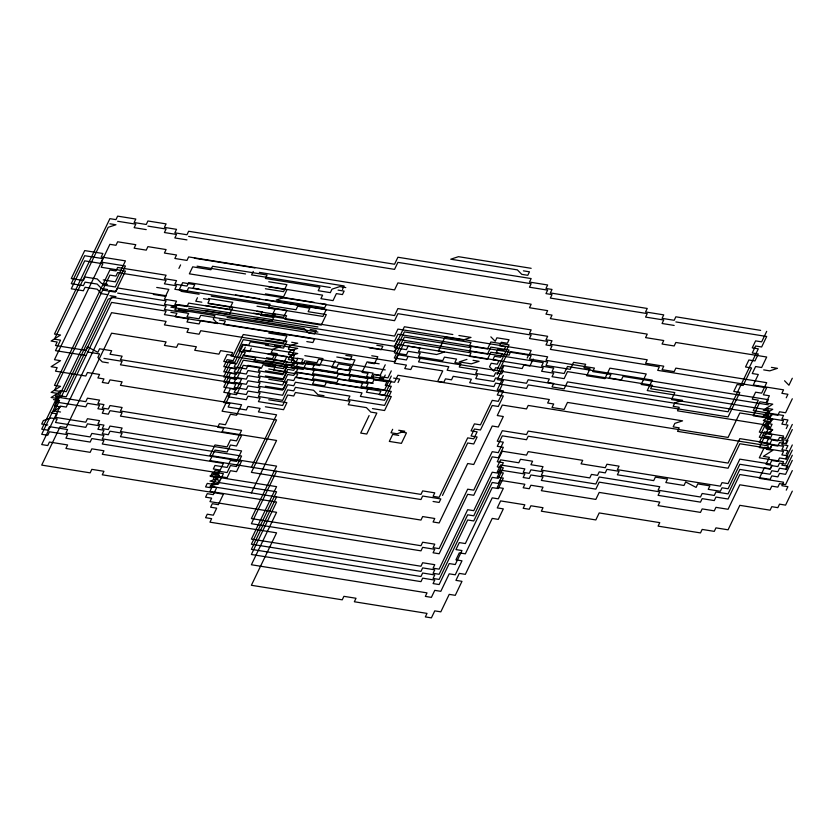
<?xml version="1.0" encoding="UTF-8"?>
<svg xmlns="http://www.w3.org/2000/svg" width="834" height="834" viewBox="0 0 834 834"><rect width="100%" height="100%" fill="white"/><g stroke="black" fill="none" stroke-linecap="round" stroke-linejoin="round"><path stroke-width="1.25" d="M61.195 397.036L108.222 299.135L115.957 296.602L109.9 295.632M178.914 268.402L180.592 264.899M197.439 297.728L195.761 301.22L201.818 302.189M253.275 271.404L251.597 274.907L330.327 287.511M245.279 347.173L243.601 350.666L249.658 351.635L251.336 348.143M251.388 467.248L276.575 414.8L258.415 411.892L260.093 408.389L247.979 406.45L246.301 409.953L228.13 407.044L229.809 403.541L223.752 402.572L230.465 388.592L236.522 389.561L241.568 379.063L120.43 359.673L122.118 356.181L110.005 354.242L111.683 350.739L99.569 348.8L97.891 352.302L87.455 346.861L85.777 350.353L55.492 345.505L57.171 342.013L51.114 341.043L60.528 335.018L54.471 334.048L109.9 218.664L115.957 219.634L117.636 216.131L135.806 219.04L134.128 222.542L146.242 224.482L147.92 220.979L166.091 223.887L164.413 227.39L176.527 229.329L174.848 232.822L186.962 234.761L188.64 231.268L394.555 264.232L397.912 257.247L531.164 278.577L529.475 282.069L547.646 284.978L545.968 288.481L552.025 289.45L550.346 292.942L647.247 308.465L645.568 311.958L663.739 314.866L662.06 318.359L674.174 320.298L675.853 316.805L760.639 330.379M342.44 289.45L344.119 285.947L259.332 272.374M251.388 492.904L276.575 440.456L222.073 431.731L223.752 428.238L217.695 427.269L219.373 423.766L225.43 424.735L230.465 414.248L236.522 415.217L241.568 404.73L120.43 385.329L122.118 381.836L110.005 379.897L108.326 383.39L102.269 382.42L103.948 378.928L97.891 377.958L99.569 374.456L87.455 372.517L85.777 376.019L55.492 371.172L57.171 367.669L51.114 366.699L60.528 360.674L54.471 359.704L109.9 244.32L115.957 245.29L117.636 241.787L135.806 244.696L134.128 248.198L146.242 250.137L147.92 246.635L166.091 249.554L164.413 253.046L176.527 254.985L174.848 258.477L186.962 260.416L188.64 256.924L394.555 289.898L397.912 282.903L531.164 304.233L529.475 307.736L547.646 310.644L545.968 314.137L552.025 315.106L550.346 318.609L647.247 334.121L645.568 337.614L663.739 340.522L662.06 344.025L674.174 345.964L675.853 342.461L766.696 357.015L761.661 367.502L755.604 366.533L752.247 373.528L758.304 374.497L753.269 384.985L783.543 389.832L781.865 393.325L787.921 394.294L786.243 397.797M276.575 471.252L251.388 523.7L420.972 550.847L422.65 547.354L434.764 549.293L433.075 552.786L439.132 553.755L467.686 494.312L473.743 495.281L492.227 456.823L498.284 457.793L503.319 447.305L497.262 446.336L502.297 435.838L526.525 439.716L528.203 436.224L728.072 468.228L739.831 443.751L770.105 448.598L771.794 445.095L777.841 446.065L779.529 442.573L785.586 443.542L792.3 429.552M335.112 360.517L331.755 367.513L349.915 370.421L354.961 359.934L336.79 357.025M276.575 496.908L251.388 549.356L420.972 576.513L422.65 573.01L434.764 574.949L433.075 578.452L439.132 579.421L467.686 519.978L473.743 520.948L492.227 482.479L498.284 483.449L503.319 472.961L497.262 471.992L500.619 464.997L524.847 468.875L523.168 472.378L529.225 473.347L530.904 469.844L543.017 471.783L541.339 475.286L595.841 484.012L599.208 477.017L659.767 486.712L658.089 490.215L700.487 497.001L702.165 493.499L714.279 495.438L715.958 491.945L728.072 493.884L739.831 469.406L770.105 474.254L771.794 470.762L777.841 471.731L779.529 468.228L785.586 469.198L792.3 455.218M385.245 364.781L380.2 375.269L374.143 374.299L372.464 377.802L366.407 376.832L368.086 373.33L362.029 372.36L367.075 361.873L379.189 363.812M385.245 375.05L383.557 378.542L371.443 376.603L373.132 373.111L348.904 369.233L350.582 365.73L338.468 363.791L336.79 367.294L306.505 362.436L303.149 369.431L291.035 367.492L294.392 360.497L288.335 359.527L290.013 356.035L297.748 353.512L243.247 344.776L234.844 362.269L228.787 361.289L223.752 371.787L235.866 373.726L234.187 377.218L246.301 379.157L247.979 375.665L260.093 377.604L258.415 381.096L282.632 384.974L287.678 374.487L293.735 375.456L295.413 371.964L368.086 383.598L366.407 387.091L384.578 389.999L391.292 376.019M369.108 415.582L360.705 433.065L366.762 434.034L376.843 413.059L370.786 412.09L366.407 407.618L348.237 404.709L349.915 401.217L295.413 392.491L293.735 395.983L287.678 395.014L282.632 405.501L258.415 401.623L260.093 398.131L247.979 396.192L246.301 399.684L228.13 396.776L229.809 393.283L223.752 392.314L230.465 378.323L236.522 379.293L243.247 365.302L261.417 368.221L263.096 364.719L275.21 366.658L273.531 370.16L297.748 374.039L296.07 377.531L314.241 380.44L312.562 383.942L324.676 385.881L326.355 382.379L380.867 391.104L379.189 394.607L391.292 396.546L384.578 410.526L372.464 408.587M391.292 370.88L387.935 377.875L381.878 376.905L380.2 380.408L374.143 379.439L372.464 382.931L366.407 381.962L368.086 378.469L295.413 366.824L293.735 370.327L287.678 369.358L282.632 379.845L258.415 375.967L260.093 372.475L247.979 370.536L246.301 374.028L234.187 372.089L235.866 368.597L223.752 366.647L227.109 359.662L233.166 360.632L243.247 339.647L297.748 348.372L290.013 350.906L288.335 354.398L294.392 355.367L291.035 362.363L303.149 364.302L304.827 360.809L316.941 362.748L318.619 359.245L385.245 369.91M408.097 356.441L406.419 359.944L394.305 358.005L404.375 337.019L471.002 347.684L469.323 351.187L487.494 354.096L490.851 347.1L509.021 350.009L497.262 374.487M398.016 382.556L399.694 379.063L393.638 378.094M420.211 358.38L418.522 361.883L448.807 366.731L447.128 370.223L477.413 375.071L475.734 378.573L493.905 381.482L495.584 377.979L501.641 378.949L503.319 375.456M392.668 429.291L390.99 432.783L397.047 433.753L404.782 431.23L398.725 430.261M497.262 369.358L509.021 344.88L490.851 341.971L487.494 348.966L469.323 346.058L471.002 342.555L404.375 331.89L394.305 352.865L406.419 354.815L408.097 351.312L420.211 353.251L418.522 356.754L442.75 360.632L444.428 357.129L456.542 359.068L454.864 362.571L460.921 363.541L459.242 367.033L477.413 369.942L475.734 373.444L493.905 376.353L495.584 372.85L501.641 373.82L503.319 370.327M503.319 365.198L501.641 368.691L495.584 367.721L493.905 371.213L489.527 366.752L491.205 363.259L497.262 364.229L498.941 360.726L492.884 359.756L494.562 356.264L500.619 357.233L502.297 353.731L496.24 352.761L497.919 349.269L503.976 350.238L505.654 346.736L499.597 345.766L501.286 342.274L507.343 343.243L509.021 339.751L496.908 337.812L495.229 341.304L490.851 336.842M442.5 495.448L467.686 443L473.743 443.969L477.111 436.974L471.054 436.005L474.41 429.01L480.467 429.979L492.227 405.501L498.284 406.471L503.319 395.983L497.262 395.014L502.297 384.526L526.525 388.404L528.203 384.901L728.072 416.906L739.831 392.428L733.774 391.459L737.131 384.464L743.188 385.433L751.58 367.95L745.523 366.981L748.89 359.986L754.947 360.955L758.304 353.97L752.247 353.001L755.604 346.006L761.661 346.975L766.696 336.488L675.853 321.934M527.192 358.047L528.871 354.554L510.7 351.646L509.021 355.138L490.851 352.229L487.494 359.225L469.323 356.316L471.002 352.824L404.375 342.159L394.305 363.134L406.419 365.073L404.73 368.565L410.787 369.535L412.465 366.043L442.75 370.89L437.714 381.378L443.771 382.347L445.45 378.855L451.507 379.824L453.185 376.332L471.356 379.241L469.678 382.733L493.905 386.611L495.584 383.119L501.641 384.088L503.319 380.585L497.262 379.616L503.976 365.636L522.147 368.545L523.825 365.042L529.882 366.011L533.249 359.016M766.696 331.348L761.661 341.846L755.604 340.877L752.247 347.861L758.304 348.831L728.072 411.777L528.203 379.772L526.525 383.275L502.297 379.397L497.262 389.885L503.319 390.854L498.284 401.342L492.227 400.372L480.467 424.85L474.41 423.881L471.054 430.876L477.111 431.845L473.743 438.84L467.686 437.871L439.132 497.314L433.075 496.345L434.764 492.842L422.65 490.903L420.972 494.406L209.959 460.577L214.995 450.089L227.109 452.028L230.465 445.033L236.522 446.002L241.568 435.515L120.43 416.124L122.118 412.622L110.005 410.682L108.326 414.185L102.269 413.216L103.948 409.713L97.891 408.743L99.569 405.251L87.455 403.312L85.777 406.804L55.492 401.957L57.171 398.464L51.114 397.495L60.528 391.469L54.471 390.5L109.9 275.105L115.957 276.075L117.636 272.582L166.091 280.339L164.413 283.831L176.527 285.781L174.848 289.273L186.962 291.212L188.64 287.72L394.555 320.683L397.912 313.688L531.164 335.028L529.475 338.521L547.646 341.429L545.968 344.932L552.025 345.901L550.346 349.394L659.36 366.845L657.682 370.348L766.696 387.8L763.339 394.795L769.396 395.764L766.039 402.759L759.982 401.79L753.269 415.77L783.543 420.628L781.865 424.12L787.921 425.09L786.243 428.582M767.718 419.783L769.396 416.291L763.339 415.322L772.753 409.296L766.696 408.326M771.794 414.31L770.105 417.803L739.831 412.955L728.072 437.433L528.203 405.439L526.525 408.931L502.297 405.053L497.262 415.541L503.319 416.51L498.284 426.998L492.227 426.028L473.743 464.496L467.686 463.527L439.132 522.97L433.075 522.001L434.764 518.498L422.65 516.559L420.972 520.062L209.959 486.243L217.695 483.71L219.373 480.217L213.316 479.248L214.995 475.745L227.109 477.694L230.465 470.699L236.522 471.669L241.568 461.171L102.269 438.872L103.948 435.379L91.834 433.44L90.155 436.933L65.928 433.054L67.606 429.562L49.435 426.643L47.757 430.146L41.7 429.176L60.173 390.708L66.23 391.678L111.579 297.269L166.091 305.995L164.413 309.497L188.64 313.376L186.962 316.868L199.065 318.807L200.754 315.315L394.555 346.339L397.912 339.355L543.268 362.623L541.589 366.116L553.703 368.065L552.025 371.557L564.138 373.496L567.495 366.501L652.292 380.075L647.247 390.573L768.385 409.963L766.696 413.456L777.841 415.28L779.529 411.787L785.586 412.757L792.3 398.767M792.3 378.24L788.943 385.235L784.565 380.763M786.243 423.453L787.921 419.961L781.865 418.991L783.543 415.488L753.269 410.641L758.304 400.153L752.247 399.184L755.604 392.188L761.661 393.158L766.696 382.67L675.853 368.128L674.174 371.62L662.06 369.681L663.739 366.189L645.568 363.28L647.247 359.777L550.346 344.265L552.025 340.762L545.968 339.792L547.646 336.3L529.475 333.392L531.164 329.899L397.912 308.559L394.555 315.554L188.64 282.58L186.962 286.083L174.848 284.144L176.527 280.641L164.413 278.702L166.091 275.21L117.636 267.453L115.957 270.946L109.9 269.976L54.471 385.371L60.528 386.34L51.114 392.366L57.171 393.335L55.492 396.828L85.777 401.675L87.455 398.183L99.569 400.122L97.891 403.614L103.948 404.584L102.269 408.087L108.326 409.056L110.005 405.553L122.118 407.492L120.43 410.995L241.568 430.386L236.522 440.873L230.465 439.904L227.109 446.899L214.995 444.96L209.959 455.447L276.575 466.112L251.388 518.571L420.972 545.717L422.65 542.225L434.764 544.164L433.075 547.657L439.132 548.626L467.686 489.183L473.743 490.152L492.227 451.694L498.284 452.664L503.319 442.166L497.262 441.196L502.297 430.709L526.525 434.587L528.203 431.095L728.072 463.089L739.831 438.621L770.105 443.469L771.794 439.966L777.841 440.936L779.529 437.443L785.586 438.413L792.3 424.423M786.243 443.98L787.921 440.488L781.865 439.518L783.543 436.015L759.315 432.137L764.361 421.65L770.418 422.619L772.096 419.127L766.039 418.157L769.396 411.162L763.339 410.192L772.753 404.167L766.696 403.197L768.385 399.705L623.029 376.426L621.34 379.918L609.237 377.979L610.915 374.487L592.745 371.578L594.423 368.086L545.968 360.319L547.646 356.827L529.475 353.918L531.164 350.426L397.912 329.086L394.555 336.081L188.64 303.107L186.962 306.61L174.848 304.671L176.527 301.168L164.413 299.229L166.091 295.736L117.636 287.98L115.957 291.473L109.9 290.503L54.471 405.897L60.528 406.867L51.114 412.893L57.171 413.862L55.492 417.354L85.777 422.202L87.455 418.71L99.569 420.649L97.891 424.141L103.948 425.111L102.269 428.613L108.326 429.583L110.005 426.08L122.118 428.019L120.43 431.522L241.568 450.913L236.522 461.4L230.465 460.431L227.109 467.426L214.995 465.487L213.316 468.979L219.373 469.949L217.695 473.451L209.959 475.974L276.575 486.639L251.388 539.098L420.972 566.244L422.65 562.752L434.764 564.691L433.075 568.183L439.132 569.153L467.686 509.71L473.743 510.679L492.227 472.221L498.284 473.191L503.319 462.693L497.262 461.723L502.297 451.236L526.525 455.114L528.203 451.621L582.716 460.347L581.037 463.84L605.265 467.718L606.944 464.225L619.057 466.164L617.369 469.667L720.336 486.149L722.015 482.646L728.072 483.616L739.831 459.148L770.105 463.996L771.794 460.493L777.841 461.463L779.529 457.97L785.586 458.94L792.3 444.949M786.243 449.109L787.921 445.617L781.865 444.647L783.543 441.155L759.315 437.266L764.361 426.779L770.418 427.748L772.096 424.256L766.039 423.286M786.243 454.249L787.921 450.746L781.865 449.776L783.543 446.284L759.315 442.406L764.361 431.918L770.418 432.888L772.096 429.385L766.039 428.415L769.396 421.42L763.339 420.451L772.753 414.425M786.243 459.378L787.921 455.885L781.865 454.905L783.543 451.413L759.315 447.535L764.361 437.047L770.418 438.017L772.096 434.514L766.039 433.544L769.396 426.56L763.339 425.59L772.753 419.565L766.696 418.595L768.385 415.092L671.474 399.58L674.831 392.585L650.614 388.707L652.292 385.214L567.495 371.63L564.138 378.626L552.025 376.687L553.703 373.194L541.589 371.255L543.268 367.752L397.912 344.484L394.555 351.479L200.754 320.444L199.065 323.946L186.962 322.007L188.64 318.505L164.413 314.627L166.091 311.134L111.579 302.398L66.23 396.817L60.173 395.848L41.7 434.305L47.757 435.275L49.435 431.783L67.606 434.691L65.928 438.184L90.155 442.062L91.834 438.569L103.948 440.508L102.269 444.001L223.397 463.402L218.352 473.889L212.295 472.92L210.616 476.412L216.673 477.382L213.316 484.377L207.259 483.407L205.581 486.91L211.638 487.88L209.959 491.372L276.575 502.037L251.388 554.485L420.972 581.642L422.65 578.139L434.764 580.089L433.075 583.581L439.132 584.551L449.213 563.565L455.27 564.535L461.984 550.555L455.937 549.585L459.294 542.59L465.351 543.559L492.227 487.609L498.284 488.578L503.319 478.091L497.262 477.121L500.619 470.126L524.847 474.004L523.168 477.507L529.225 478.476L530.904 474.973L543.017 476.912L541.339 480.415L595.841 489.141L599.208 482.146L659.767 491.841L658.089 495.344L700.487 502.131L702.165 498.638L714.279 500.577L715.958 497.074L728.072 499.013L739.831 474.536L770.105 479.383L771.794 475.891L777.841 476.86L779.529 473.368L785.586 474.337L792.3 460.347M792.3 450.079L785.586 464.069L779.529 463.099L777.841 466.592L771.794 465.622L770.105 469.125L739.831 464.277L728.072 488.755L722.015 487.786L720.336 491.278L708.222 489.339L709.901 485.847L697.787 483.908L696.109 487.4L685.673 481.969L683.995 485.461L665.824 482.552L667.502 479.05L655.388 477.111L653.71 480.613L617.369 474.796L619.057 471.293L606.944 469.354L605.265 472.857L599.208 471.888L597.519 475.38L591.462 474.41L589.784 477.913L541.339 470.147L543.017 466.654L530.904 464.715L532.582 461.223L520.468 459.273L518.79 462.776L500.619 459.868L497.262 466.863L503.319 467.832L498.284 478.32L492.227 477.35L473.743 515.808L467.686 514.839L439.132 574.282L433.075 573.312L434.764 569.82L422.65 567.881L420.972 571.373L251.388 544.227L276.575 491.779L209.959 481.103L217.695 478.58L219.373 475.088L213.316 474.119L214.995 470.616L227.109 472.555L230.465 465.56L236.522 466.529L241.568 456.042L120.43 436.651L122.118 433.148L110.005 431.209L108.326 434.712L102.269 433.743L103.948 430.24L97.891 429.27L99.569 425.778L87.455 423.839L85.777 427.331L55.492 422.484L57.171 418.991L51.114 418.022L43.378 420.544L41.7 424.047L47.757 425.017M786.243 469.636L787.921 466.143L781.865 465.174L783.543 461.682L759.315 457.803L764.361 447.305L770.418 448.275L772.096 444.783L766.039 443.813L769.396 436.818L763.339 435.848L772.753 429.823L766.696 428.853L768.385 425.361L677.531 410.818L679.21 407.315L673.153 406.346L674.831 402.853L682.577 400.32L567.495 381.899L564.138 388.894L552.025 386.955L553.703 383.452L547.646 382.483L549.325 378.99L397.912 354.742L394.555 361.737L200.754 330.712L199.065 334.205L186.962 332.266L188.64 328.773L164.413 324.895L166.091 321.392L111.579 312.667L66.23 407.075L60.173 406.106L41.7 444.574L47.757 445.544L49.435 442.041L67.606 444.949L65.928 448.452L90.155 452.33L91.834 448.828L103.948 450.767L102.269 454.269L223.397 473.66L218.352 484.147L212.295 483.178L210.616 486.681L216.673 487.65L213.316 494.645L207.259 493.676L205.581 497.168L211.638 498.138L209.959 501.641L276.575 512.305L251.388 564.754L427.018 592.87L425.34 596.373L431.397 597.342L434.764 590.347L440.821 591.316L449.213 573.834L455.27 574.803L461.984 560.813L455.937 559.843L459.294 552.859L465.351 553.828L492.227 497.877L498.284 498.847L503.319 488.359L497.262 487.39L500.619 480.394L524.847 484.273L523.168 487.765L529.225 488.734L530.904 485.242L543.017 487.181L541.339 490.673L595.841 499.41L599.208 492.414L659.767 502.11L658.089 505.602L700.487 512.389L702.165 508.896L714.279 510.835L715.958 507.343L728.072 509.282L739.831 484.804L770.105 489.652L771.794 486.149L777.841 487.129L779.529 483.626L785.586 484.596L792.3 470.605M786.243 490.163L787.921 486.67L781.865 485.701L783.543 482.208L759.315 478.33L764.361 467.832L770.418 468.802L772.096 465.309L766.039 464.34L769.396 457.345L763.339 456.375L772.753 450.35L766.696 449.38L768.385 445.888L677.531 431.345L679.21 427.842L673.153 426.872L674.831 423.38L682.577 420.847L567.495 402.426L564.138 409.421L552.025 407.482L553.703 403.979L547.646 403.01L549.325 399.517L397.912 375.269L394.555 382.264L231.028 356.087L232.707 352.584L220.603 350.645L218.915 354.148L194.697 350.27L196.376 346.767L178.205 343.858L176.527 347.361L164.413 345.422L166.091 341.919L111.579 333.193L66.23 427.602L60.173 426.633L41.7 465.101L90.155 472.857L91.834 469.354L103.948 471.293L102.269 474.796L223.397 494.187L218.352 504.674L212.295 503.705L210.616 507.208L216.673 508.177L213.316 515.172L207.259 514.203L205.581 517.695L211.638 518.665L209.959 522.167L276.575 532.832L251.388 585.28L342.232 599.823L343.91 596.331L356.024 598.27L354.346 601.762L427.018 613.397L425.34 616.899L431.397 617.869L434.764 610.874L440.821 611.843L449.213 594.361L455.27 595.33L461.984 581.34L455.937 580.37L459.294 573.385L465.351 574.355L492.227 518.404L498.284 519.374L503.319 508.886L497.262 507.916L500.619 500.921L524.847 504.799L523.168 508.292L529.225 509.261L530.904 505.769L543.017 507.708L541.339 511.2L595.841 519.936L599.208 512.941L659.767 522.637L658.089 526.129L700.487 532.916L702.165 529.423L714.279 531.362L715.958 527.87L728.072 529.809L739.831 505.331L770.105 510.179L771.794 506.686L777.841 507.656L779.529 504.153L785.586 505.123L792.3 491.132M466.977 359.371L459.242 361.904L471.356 363.843L479.091 361.31L473.034 360.34M531.164 268.308L458.481 256.674L450.746 259.207L517.372 269.872L521.74 274.334L527.797 275.303L529.475 271.811L523.418 270.841M117.636 221.26L135.806 224.169L134.128 227.672L146.242 229.611M147.92 226.108L166.091 229.027L164.413 232.519L176.527 234.458L174.848 237.951L186.962 239.89M109.9 223.793L115.957 224.763L108.222 227.286L54.471 339.177L60.528 340.147L55.492 350.645L85.777 355.493M188.64 236.397L394.555 269.372L397.912 262.376L531.164 283.706L529.475 287.209L547.646 290.117L545.968 293.61L552.025 294.579L550.346 298.082L647.247 313.594L645.568 317.087L663.739 319.995L662.06 323.498L674.174 325.437M194.385 258.217L254.954 267.912M345.797 287.584L339.74 286.615L332.005 289.148L330.327 292.64L318.213 290.701L319.891 287.209L265.389 278.473L267.068 274.98L212.555 266.255L210.877 269.747L192.706 266.838L189.349 273.833L322.591 295.163L320.913 298.666L333.027 300.605L336.383 293.61L342.44 294.579L344.119 291.087L338.062 290.117M197.085 266.171L245.54 273.938M268.746 281.746L286.917 284.655L283.55 291.65L265.389 288.741M268.746 286.875L286.917 289.784L283.55 296.779L265.389 293.87M771.429 367.367L777.486 368.336L769.751 370.859L763.694 369.889M314.189 302.388L283.914 297.54L276.179 300.063L324.624 307.819L326.303 304.327L320.246 303.357M199.118 289.096L193.061 288.126L194.739 284.634L182.625 282.684L179.268 289.679L270.122 304.233L268.433 307.725L322.946 316.451L326.303 309.456L265.744 299.76M235.459 294.913L259.687 298.791M452.831 334.517L404.375 326.761L394.305 347.736L406.419 349.675L408.097 346.183L420.211 348.122L418.522 351.614L436.693 354.523L444.428 352L438.371 351.031L445.095 337.04L463.266 339.949L471.002 337.426L458.888 335.487M156.719 287.438L168.833 289.377L165.476 296.372L153.362 294.433M180.947 291.316L199.118 294.225M211.231 296.164L296.028 309.748L297.707 306.245L309.821 308.184L308.132 311.687L326.303 314.595L321.267 325.083L284.926 319.266L286.604 315.763L274.49 313.824L272.812 317.327L260.698 315.388L262.376 311.885L207.875 303.159L209.553 299.667L203.496 298.697M103.228 279.911L115.342 281.85L125.423 260.865L101.195 256.987L102.874 253.494L84.703 250.586L71.276 278.556L83.379 280.495L85.068 277.003L97.182 278.942L101.55 283.404L107.607 284.373M268.746 307.402L286.917 310.321L283.55 317.306L265.389 314.397M208.531 298.468L232.759 302.346L229.402 309.341L205.174 305.463M256.987 306.224L275.157 309.133L271.801 316.128L253.63 313.219M103.228 285.04L115.342 286.979L125.423 265.994L101.195 262.116L102.874 258.623L84.703 255.715L71.276 283.685L83.379 285.624L85.068 282.132L97.182 284.071L101.55 288.533L107.607 289.502M208.531 303.597L232.759 307.475L229.402 314.47L205.174 310.592M256.987 311.353L275.157 314.262L271.801 321.257L253.63 318.348M103.228 290.169L115.342 292.108L125.423 271.133L101.195 267.255L102.874 263.752L84.703 260.844L71.276 288.814L83.379 290.764L85.068 287.261L97.182 289.2L101.55 293.672L107.607 294.642M117.636 293.109L166.091 300.865L164.413 304.368L176.527 306.307L174.848 309.8L186.962 311.739M317.91 326.938L178.612 304.639L170.876 307.162L304.118 328.502L308.497 332.964L314.554 333.934L316.232 330.441L310.175 329.472M188.64 308.246L394.555 341.21L397.912 334.215L531.164 355.555L529.475 359.047L547.646 361.956L545.968 365.459L570.195 369.337L573.552 362.342L585.666 364.281L583.988 367.773L590.045 368.743L586.688 375.738L604.859 378.646L609.894 368.159L646.235 373.976L641.19 384.464L768.385 404.834M178.612 309.768L214.943 315.586L213.264 319.088L217.643 323.55L175.244 316.764L176.933 313.271L170.876 312.302M227.056 317.525L317.91 332.078M219.321 320.058L225.378 321.027L223.7 324.52L314.554 339.063L312.865 342.566L306.808 341.596M376.791 345.266L382.848 346.235L381.169 349.738L369.055 347.799M268.746 333.068L286.917 335.977L283.55 342.972L265.389 340.063M268.746 338.197L286.917 341.106L283.55 348.101L265.389 345.193M285.635 341.304L243.247 334.517L233.166 355.493L227.109 354.523L223.752 361.518L235.866 363.457L234.187 366.96L246.301 368.899L247.979 365.396L260.093 367.335L258.415 370.838L282.632 374.716L287.678 364.229L293.735 365.198L295.413 361.695L291.035 357.233L294.392 350.238L288.335 349.269L290.013 345.766L297.748 343.243L291.692 342.274M371.756 355.764L377.812 356.733L374.456 363.718L368.399 362.748M345.849 355.378L351.906 356.347L350.228 359.84L344.171 358.87M268.485 344.723L250.315 341.815L248.636 345.307L242.579 344.338L239.222 351.333L245.279 352.302L243.601 355.805L255.715 357.744L254.036 361.237L272.207 364.145L277.242 353.658L271.186 352.688L272.864 349.185L280.599 346.663L274.542 345.693M304.827 355.67L322.998 358.578L319.641 365.573L301.47 362.665L303.149 359.173L297.092 358.203M268.746 353.595L286.917 356.504L283.55 363.499L265.389 360.59M268.131 354.231L274.188 355.201L272.509 358.693L266.453 357.723M374.81 374.747L380.867 375.717L379.189 379.209L391.292 381.148L384.578 395.139L366.407 392.23L368.086 388.727L295.413 377.093L293.735 380.585L287.678 379.616L282.632 390.114L258.415 386.236L260.093 382.733L247.979 380.794L246.301 384.286L234.187 382.347L235.866 378.855L223.752 376.916L230.465 362.926L236.522 363.895L243.247 349.915L297.748 358.641L296.07 362.133L314.241 365.042L312.562 368.545L336.79 372.423L338.468 368.92L350.582 370.859L348.904 374.362L373.132 378.24M268.746 358.724L286.917 361.633L283.55 368.628L265.389 365.719M374.81 379.877L386.924 381.816L385.245 385.308L391.292 386.278L384.578 400.268L360.351 396.39L362.029 392.887L295.413 382.222L293.735 385.725L287.678 384.755L282.632 395.243L258.415 391.365L260.093 387.862L247.979 385.923L246.301 389.426L234.187 387.487L235.866 383.984L223.752 382.045L230.465 368.065L236.522 369.035L243.247 355.044L297.748 363.77L296.07 367.273L314.241 370.181L312.562 373.674L336.79 377.552L338.468 374.059L350.582 375.998L348.904 379.491L373.132 383.369M268.746 363.853L286.917 366.762L283.55 373.757L265.389 370.849M268.746 368.993L286.917 371.901L283.55 378.886L265.389 375.978M268.746 379.251L286.917 382.16L283.55 389.155L265.389 386.246M87.455 351.99L99.569 353.929L97.891 357.432L102.269 361.893L108.326 362.863M319.641 391.24L349.915 396.087L348.237 399.58L384.578 405.397L391.292 391.407L361.018 386.559L362.696 383.067L338.468 379.189L336.79 382.681L312.562 378.803L314.241 375.31L296.07 372.402L297.748 368.899L243.247 360.173L236.522 374.164L230.465 373.194L223.752 387.174L235.866 389.124L234.187 392.616L246.301 394.555L247.979 391.063L260.093 393.002L258.415 396.494L282.632 400.372L287.678 389.885L293.735 390.854L295.413 387.351L313.584 390.27L317.952 394.732L324.009 395.702M103.948 358.401L122.118 361.31L120.43 364.802L241.568 384.203L236.522 394.691L230.465 393.721L222.073 411.204L276.575 419.929L251.388 472.378L420.972 499.535L422.65 496.032L440.821 498.941L439.132 502.443L433.075 501.474M268.746 399.778L286.917 402.686L283.55 409.682L265.389 406.773M400.403 431.897L406.46 432.867L401.425 443.354L389.311 441.415L392.668 434.42L398.725 435.39M53.459 399.569L59.516 400.539L54.471 411.026L60.528 411.996"/></g></svg>
